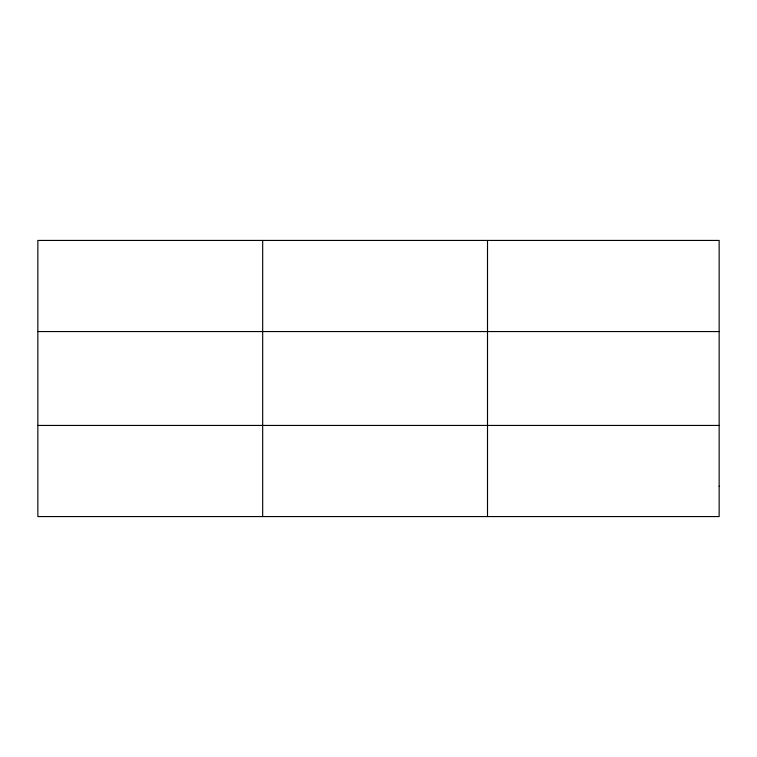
<?xml version="1.0" encoding="UTF-8"?>
<svg xmlns="http://www.w3.org/2000/svg" width="757" height="757" viewBox="0 0 757 757"><rect width="100%" height="100%" fill="white"/><g stroke="black" fill="none" stroke-linecap="round" stroke-linejoin="round"><path stroke-width="1.14" d="M262.679 240.433L262.679 516.567M487.508 240.433L487.508 516.567M37.85 331.557L719.15 331.557M37.85 425.443L719.15 425.443M719.15 486.193L719.15 516.567L37.85 516.567L37.85 240.433L719.15 240.433L719.15 486.193"/></g></svg>
